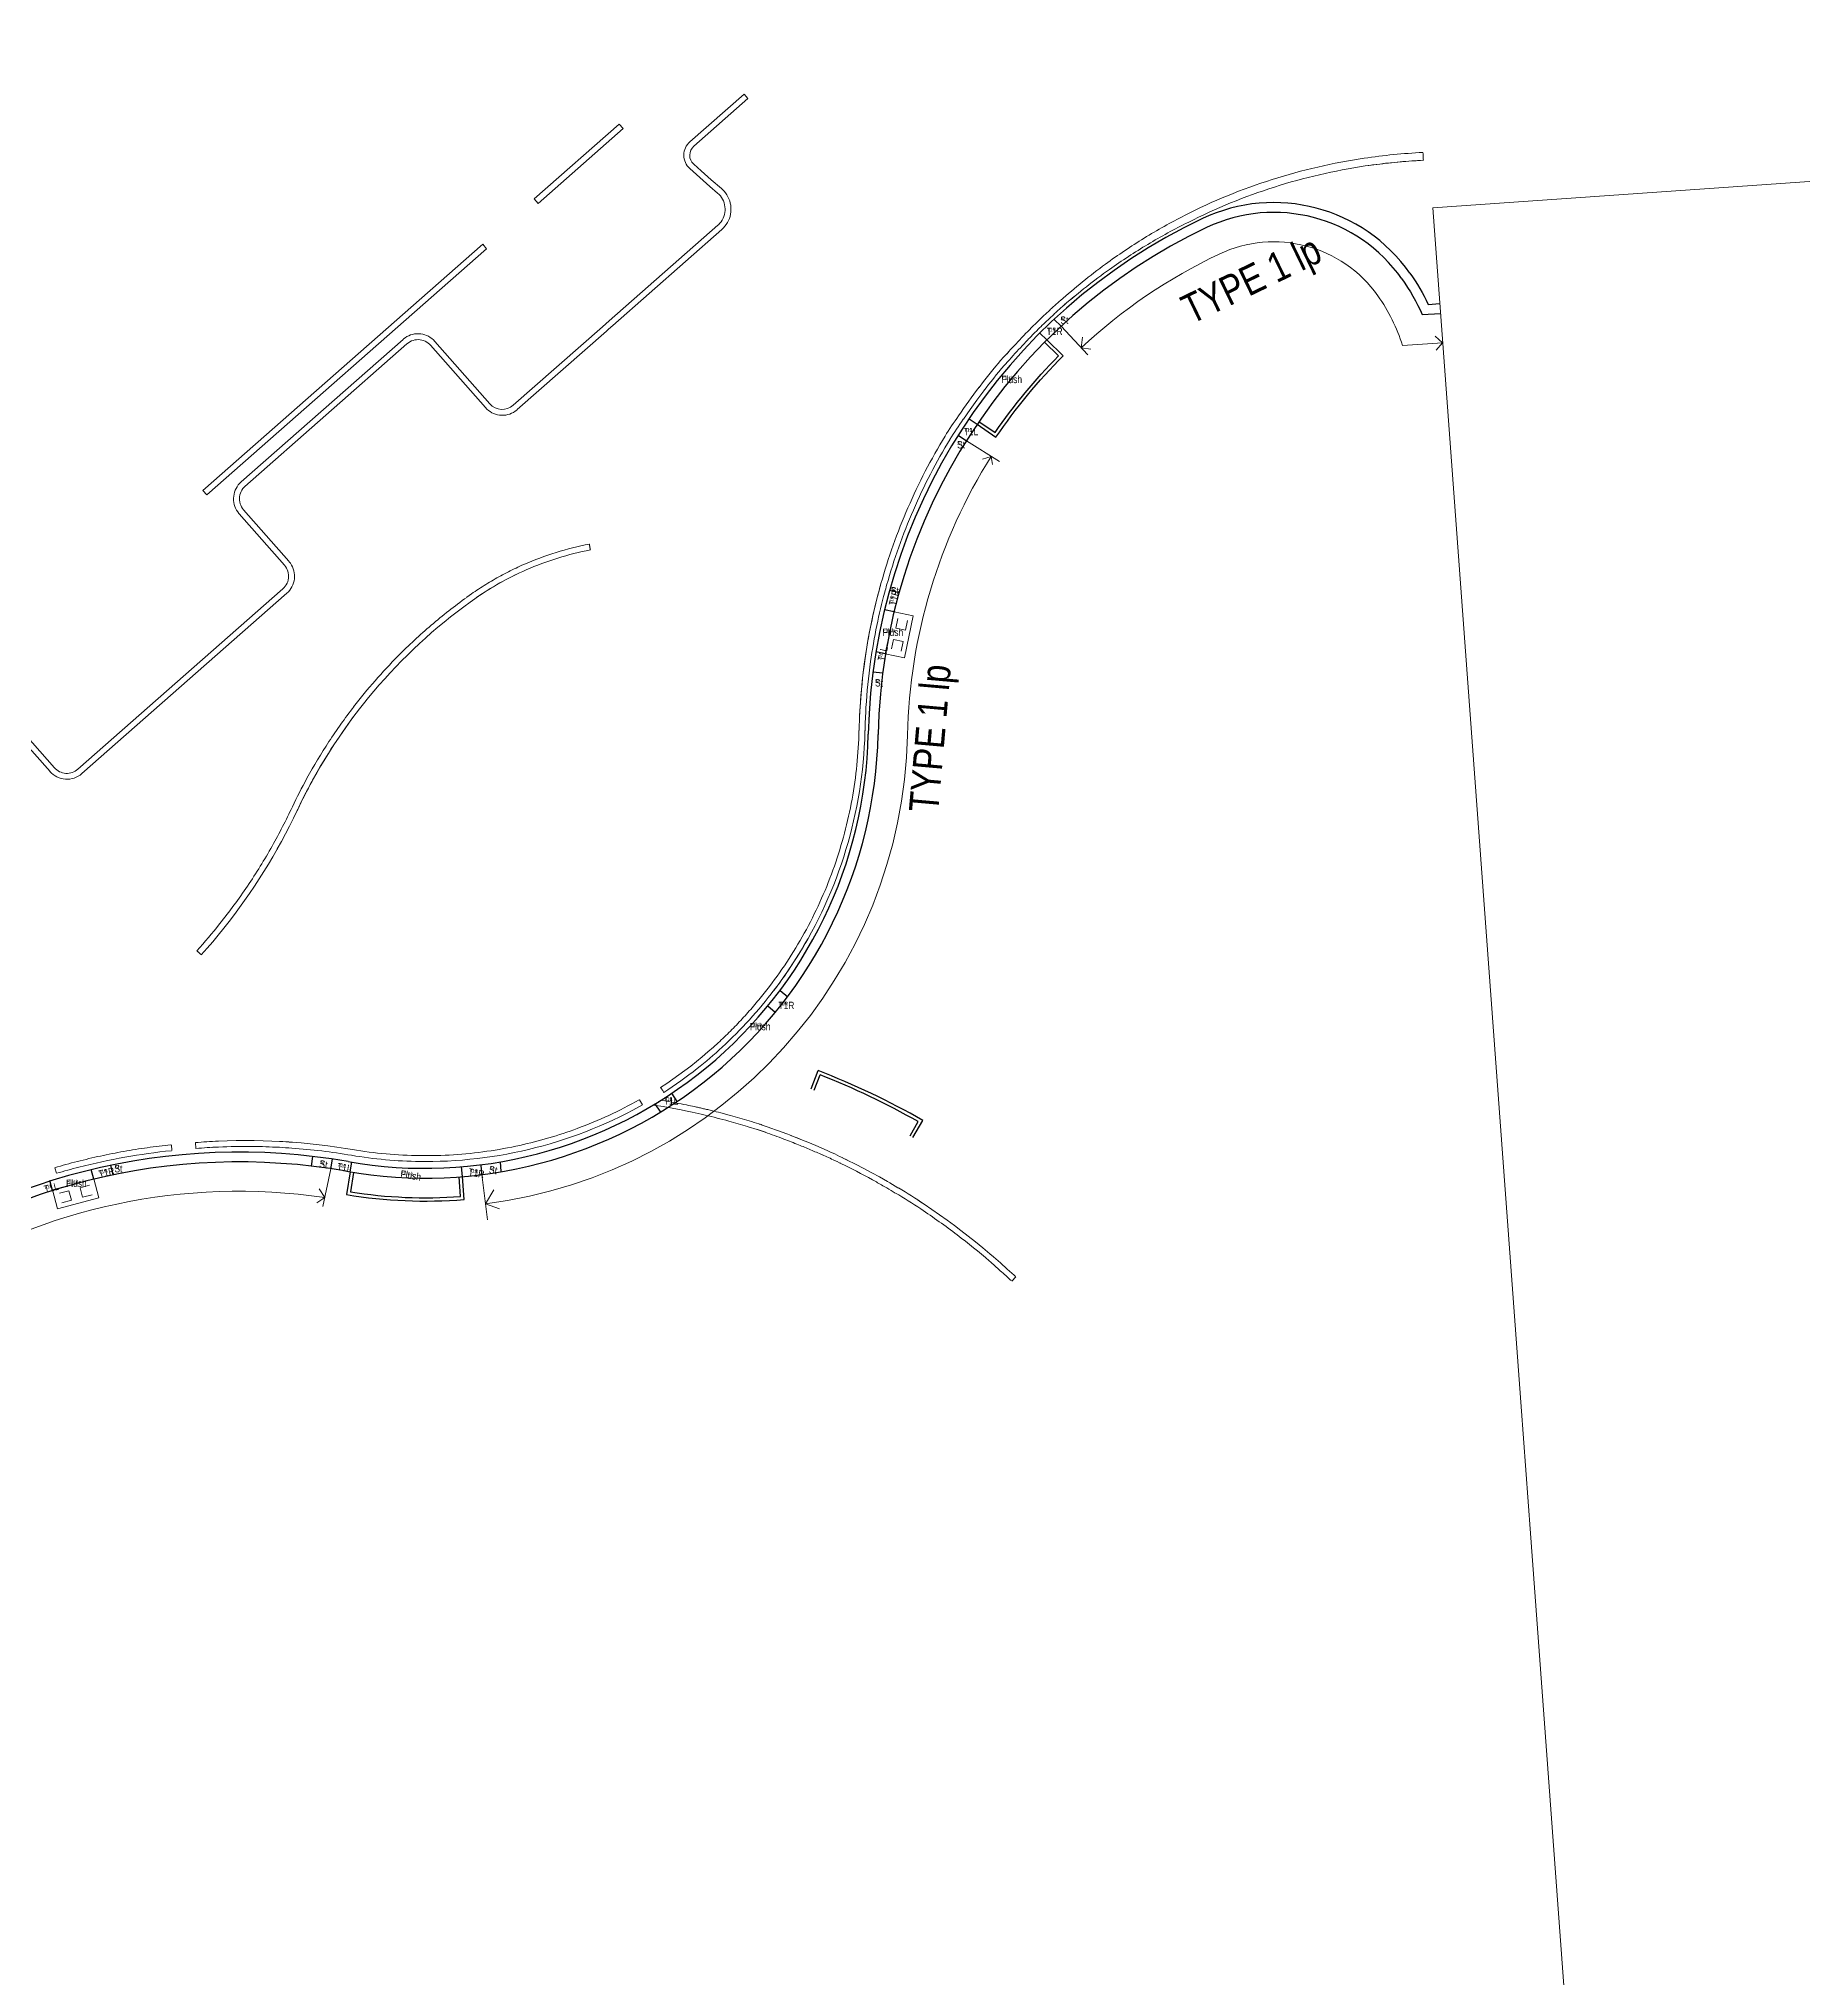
# Model space of a CAD drawing. Extents: x 832756 to 834508, y 817753 to 818399.
# Drawn here: x 834304.2 to 834394.2, y 817949.5 to 818048.3 of the extents above; entities that cross this region are included whole.
import ezdxf

# ---------------------------------------------------------------- set-up
doc = ezdxf.new("R2010")
doc.units = 0
doc.header["$MEASUREMENT"] = 0
doc.linetypes.add('ACAD_ISO02W100', pattern=[15, 12, -3])
doc.layers.get('0').update_dxf_attribs({"lineweight": 0})
for name, color, linetype, lineweight in [('000-PAV-Concrete-b', 1, 'Continuous', 25), ('000-PAV-Reused tiles-b', 3, 'Continuous', 15), ('000-West8 - Transition pieces', 2, 'Continuous', 30), ('000-West8 - Transition pieces @ 0.25', 2, 'Continuous', 30), ('000-West8 - Transition pieces @ 0.5', 2, 'Continuous', 30), ('020-gutter-b-a', 8, 'ACAD_ISO02W100', 9), ('KERBS TYPE', 3, 'Continuous', 0)]:
    doc.layers.add(name, color=color, linetype=linetype, lineweight=lineweight)
doc.styles.add('base plan(mm)$0$SWIS721 LT', font='swiss.ttf')
doc.styles.add('frankie', font='romans.shx', dxfattribs={"height": 0.1})
doc.styles.add('W8 TOPO wkcd', font='swissc.ttf', dxfattribs={"height": 1.1})
doc.linetypes.add('FENCELINE1', pattern='A,6.35,-2.54,[133,ltypeshp.shx,S=2.54,R=0,X=-2.54,Y=0],-2.54,25.4', length=36.83)

# ---------------------------------------------------------------- blocks, each defined once
blk = doc.blocks.new('*U137')
at = {"layer": '000-West8 - Transition pieces @ 0.25', "insert": (0, 0), "char_height": 0.1875, "attachment_point": 1, "style": 'W8 TOPO wkcd'}
blk.add_mtext_dynamic_manual_height_columns('St', width=0.37325, gutter_width=1.375, heights=[0.202], dxfattribs=at)
at = {"layer": '000-West8 - Transition pieces @ 0.5', "insert": (0, 0), "char_height": 0.375, "attachment_point": 1, "style": 'W8 TOPO wkcd'}
blk.add_mtext_dynamic_manual_height_columns('St', width=0.74649, gutter_width=2.75, heights=[0.405], dxfattribs=at)
blk = doc.blocks.new('St')
at = {"layer": '000-West8 - Transition pieces'}
blk.add_blockref('*U137', (0, 0), dxfattribs=at)
blk = doc.blocks.new('*U139')
at = {"layer": '000-West8 - Transition pieces @ 0.25', "insert": (0, 0), "char_height": 0.1875, "attachment_point": 1, "style": 'W8 TOPO wkcd'}
blk.add_mtext_dynamic_manual_height_columns('T1L', width=0.39888, gutter_width=1.375, heights=[0.205], dxfattribs=at)
at = {"layer": '000-West8 - Transition pieces @ 0.5', "insert": (0, 0), "char_height": 0.375, "attachment_point": 1, "style": 'W8 TOPO wkcd'}
blk.add_mtext_dynamic_manual_height_columns('T1L', width=0.79776, gutter_width=2.75, heights=[0.411], dxfattribs=at)
blk = doc.blocks.new('T1L')
at = {"layer": '000-West8 - Transition pieces'}
blk.add_blockref('*U139', (0, 0), dxfattribs=at)
blk = doc.blocks.new('*U140')
at = {"layer": '000-West8 - Transition pieces @ 0.25', "insert": (0, 0), "char_height": 0.1875, "attachment_point": 1, "style": 'W8 TOPO wkcd'}
blk.add_mtext_dynamic_manual_height_columns('T1R', width=0.39888, gutter_width=1.375, heights=[0.205], dxfattribs=at)
at = {"layer": '000-West8 - Transition pieces @ 0.5', "insert": (0, 0), "char_height": 0.375, "attachment_point": 1, "style": 'W8 TOPO wkcd'}
blk.add_mtext_dynamic_manual_height_columns('T1R', width=0.79776, gutter_width=2.75, heights=[0.411], dxfattribs=at)
blk = doc.blocks.new('T1R')
at = {"layer": '000-West8 - Transition pieces'}
blk.add_blockref('*U140', (0, 0), dxfattribs=at)
blk = doc.blocks.new('*U138')
at = {"layer": '000-West8 - Transition pieces @ 0.25', "insert": (0, 0), "char_height": 0.1875, "attachment_point": 1, "style": 'W8 TOPO wkcd'}
blk.add_mtext_dynamic_manual_height_columns('Flush', width=0.37325, gutter_width=1.375, heights=[0.202], dxfattribs=at)
at = {"layer": '000-West8 - Transition pieces @ 0.5', "insert": (0, 0), "char_height": 0.375, "attachment_point": 1, "style": 'W8 TOPO wkcd'}
blk.add_mtext_dynamic_manual_height_columns('Flush', width=0.74649, gutter_width=2.75, heights=[0.405], dxfattribs=at)
blk = doc.blocks.new('Flush')
at = {"layer": '000-West8 - Transition pieces'}
blk.add_blockref('*U138', (0, 0), dxfattribs=at)
blk = doc.blocks.new('A$C1F770982')
at = {"layer": '020-gutter-b-a', "color": 2, "linetype": 'FENCELINE1', "ltscale": 4e-05}
for p, q in [((834340.18, 818045.494), (834337.42, 818043.065)), ((834337.42, 818043.065), (834340.18, 818045.494)), ((834337.619, 818042.84), (834340.378, 818045.269)), ((834337.619, 818042.84), (834340.378, 818045.269)), ((834340.18, 818045.494), (834340.378, 818045.269)), ((834333.814, 818043.963), (834329.478, 818040.148)), ((834333.814, 818043.963), (834329.478, 818040.148)), ((834329.676, 818039.922), (834334.012, 818043.738)), ((834334.012, 818043.738), (834329.676, 818039.922)), ((834333.814, 818043.963), (834333.814, 818043.963)), ((834333.814, 818043.963), (834334.012, 818043.738)), ((834334.012, 818043.738), (834334.012, 818043.738)), ((834374.816, 818042.517), (834374.816, 818042.517)), ((834374.835, 818042.118), (834374.835, 818042.118)), ((834329.676, 818039.922), (834329.478, 818040.148)), ((834338.848, 818038.812), (834333.292, 818033.923)), ((834333.292, 818033.923), (834338.848, 818038.812)), ((834326.851, 818037.835), (834312.578, 818025.275)), ((834326.851, 818037.835), (834312.578, 818025.275)), ((834326.851, 818037.835), (834327.049, 818037.61)), ((834333.49, 818033.698), (834339.046, 818038.587)), ((834339.046, 818038.587), (834333.49, 818033.698)), ((834312.777, 818025.049), (834327.049, 818037.61)), ((834327.049, 818037.61), (834312.777, 818025.049)), ((834332.96, 818033.631), (834333.291, 818033.922)), ((834322.787, 818032.986), (834314.521, 818025.711)), ((834322.787, 818032.986), (834314.521, 818025.711)), ((834314.719, 818025.486), (834322.985, 818032.761)), ((834314.72, 818025.487), (834322.985, 818032.761)), ((834327.209, 818029.701), (834324.41, 818032.882)), ((834327.209, 818029.701), (834324.41, 818032.882)), ((834332.96, 818033.63), (834328.409, 818029.625)), ((834332.96, 818033.63), (834328.409, 818029.625)), ((834328.607, 818029.4), (834333.158, 818033.405)), ((834328.607, 818029.4), (834333.158, 818033.405)), ((834332.96, 818033.631), (834332.96, 818033.631)), ((834332.96, 818033.63), (834332.96, 818033.63)), ((834333.158, 818033.406), (834333.158, 818033.406)), ((834333.158, 818033.405), (834333.158, 818033.405)), ((834333.49, 818033.698), (834333.49, 818033.698)), ((834333.49, 818033.697), (834333.49, 818033.697)), ((834324.185, 818032.684), (834326.984, 818029.503)), ((834324.185, 818032.684), (834326.984, 818029.503)), ((834312.777, 818025.049), (834312.578, 818025.275)), ((834314.521, 818025.711), (834314.521, 818025.711)), ((834314.72, 818025.487), (834314.72, 818025.487)), ((834314.425, 818024.095), (834316.736, 818021.469)), ((834316.736, 818021.469), (834314.425, 818024.095)), ((834316.961, 818021.667), (834314.65, 818024.293)), ((834314.65, 818024.293), (834316.961, 818021.667)), ((834332.286, 818022.541), (834332.286, 818022.541)), ((834332.342, 818022.246), (834332.342, 818022.246)), ((834316.66, 818020.27), (834306.202, 818011.066)), ((834316.66, 818020.27), (834306.202, 818011.066)), ((834306.4, 818010.841), (834316.858, 818020.044)), ((834316.858, 818020.044), (834306.4, 818010.841)), ((834316.66, 818020.27), (834316.66, 818020.27)), ((834316.66, 818020.27), (834316.66, 818020.27)), ((834316.858, 818020.044), (834316.858, 818020.044)), ((834316.858, 818020.044), (834316.858, 818020.044)), ((834326.035, 818019.831), (834326.277, 818020.003)), ((834326.035, 818019.831), (834326.277, 818020.003)), ((834347.067, 818020.178), (834347.166, 818020.541)), ((834326.208, 818019.586), (834326.451, 818019.759)), ((834326.209, 818019.586), (834326.451, 818019.759)), ((834302.529, 818013.492), (834304.774, 818010.942)), ((834304.999, 818011.14), (834302.754, 818013.69)), ((834306.202, 818011.067), (834306.198, 818011.063)), ((834306.202, 818011.066), (834306.202, 818011.066)), ((834306.396, 818010.837), (834306.401, 818010.841)), ((834306.396, 818010.837), (834306.401, 818010.841)), ((834306.4, 818010.841), (834306.4, 818010.841)), ((834317.138, 818009.144), (834317.139, 818009.143)), ((834317.139, 818009.144), (834317.138, 818009.144)), ((834317.409, 818009.016), (834317.41, 818009.015)), ((834317.41, 818009.015), (834317.409, 818009.015)), ((834334.85, 817994.209), (834334.998, 817993.943)), ((834338.204, 817993.422), (834337.998, 817993.47)), ((834341.268, 817992.546), (834340.862, 817992.683)), ((834310.996, 817991.612), (834310.966, 817991.91)), ((834312.191, 817992.022), (834312.215, 817991.723)), ((834313.033, 817991.778), (834313.044, 817991.779)), ((834345.2, 817991.252), (834345.208, 817991.249)), ((834345.443, 817991.134), (834345.208, 817991.249)), ((834305.024, 817990.742), (834305.109, 817990.455)), ((834345.07, 817990.982), (834345.08, 817990.977)), ((834349.371, 817988.88), (834349.036, 817989.1)), ((834353.834, 817984.954), (834354.04, 817985.174))]:
    blk.add_line(p, q, dxfattribs=at)
for points in [[(834337.409, 818041.694), (834337.918, 818041.237), (834338.434, 818040.787), (834338.83, 818040.449)], [(834339.023, 818040.678), (834338.505, 818041.122), (834337.992, 818041.572), (834337.611, 818041.916)], [(834370.383, 818041.974), (834370.383, 818041.974), (834370.383, 818041.974)], [(834374.816, 818042.517), (834374.819, 818042.453), (834374.822, 818042.386), (834374.825, 818042.318), (834374.828, 818042.249), (834374.832, 818042.182), (834374.835, 818042.118)], [(834339.046, 818038.587), (834339.129, 818038.666), (834339.205, 818038.752), (834339.273, 818038.844), (834339.334, 818038.941), (834339.386, 818039.043), (834339.43, 818039.149), (834339.465, 818039.258), (834339.491, 818039.37), (834339.507, 818039.483), (834339.514, 818039.598), (834339.511, 818039.712), (834339.499, 818039.826), (834339.477, 818039.939), (834339.447, 818040.049), (834339.407, 818040.157), (834339.358, 818040.26), (834339.301, 818040.36), (834339.236, 818040.454), (834339.163, 818040.543), (834339.083, 818040.625), (834339.023, 818040.678)], [(834338.83, 818040.449), (834338.904, 818040.38), (834338.972, 818040.304), (834339.032, 818040.223), (834339.085, 818040.136), (834339.128, 818040.044), (834339.164, 818039.949), (834339.19, 818039.851), (834339.206, 818039.751), (834339.214, 818039.65), (834339.211, 818039.549), (834339.2, 818039.448), (834339.179, 818039.349), (834339.148, 818039.252), (834339.109, 818039.159), (834339.061, 818039.069), (834339.005, 818038.985), (834338.942, 818038.906), (834338.871, 818038.833), (834338.848, 818038.812)], [(834324.41, 818032.882), (834324.337, 818032.958), (834324.258, 818033.026), (834324.173, 818033.087), (834324.083, 818033.14), (834323.988, 818033.184), (834323.89, 818033.22), (834323.789, 818033.247), (834323.685, 818033.264), (834323.581, 818033.272), (834323.476, 818033.27), (834323.372, 818033.259), (834323.27, 818033.239), (834323.169, 818033.209), (834323.072, 818033.17), (834322.979, 818033.123), (834322.89, 818033.067), (834322.807, 818033.004), (834322.787, 818032.986)], [(834322.985, 818032.761), (834323.056, 818032.816), (834323.132, 818032.864), (834323.212, 818032.904), (834323.297, 818032.935), (834323.384, 818032.957), (834323.473, 818032.969), (834323.563, 818032.972), (834323.653, 818032.966), (834323.741, 818032.95), (834323.827, 818032.925), (834323.911, 818032.891), (834323.99, 818032.848), (834324.064, 818032.797), (834324.132, 818032.738), (834324.185, 818032.684)], [(834333.49, 818033.697), (834333.266, 818033.501), (834333.158, 818033.406)], [(834353.227, 818031.859), (834352.946, 818031.523), (834352.67, 818031.182), (834352.399, 818030.837), (834352.167, 818030.533)], [(834353.423, 818031.623), (834353.714, 818031.948), (834353.895, 818032.145)], [(834351.37, 818028.916), (834351.71, 818029.406), (834352.06, 818029.89), (834352.419, 818030.366)], [(834326.984, 818029.503), (834327.057, 818029.428), (834327.136, 818029.36), (834327.221, 818029.299), (834327.311, 818029.246), (834327.406, 818029.201), (834327.504, 818029.165), (834327.605, 818029.139), (834327.708, 818029.121), (834327.813, 818029.114), (834327.917, 818029.115), (834328.021, 818029.126), (834328.124, 818029.147), (834328.224, 818029.177), (834328.321, 818029.215), (834328.415, 818029.263), (834328.503, 818029.318), (834328.586, 818029.382), (834328.607, 818029.4)], [(834314.521, 818025.711), (834314.446, 818025.638), (834314.378, 818025.558), (834314.318, 818025.472), (834314.266, 818025.382), (834314.223, 818025.287), (834314.188, 818025.188), (834314.162, 818025.087), (834314.146, 818024.983), (834314.139, 818024.879), (834314.141, 818024.774), (834314.153, 818024.67), (834314.175, 818024.568), (834314.205, 818024.468), (834314.245, 818024.371), (834314.293, 818024.278), (834314.35, 818024.19), (834314.414, 818024.108), (834314.425, 818024.095)], [(834314.65, 818024.293), (834314.595, 818024.364), (834314.547, 818024.44), (834314.507, 818024.521), (834314.476, 818024.605), (834314.454, 818024.692), (834314.442, 818024.781), (834314.439, 818024.871), (834314.445, 818024.961), (834314.461, 818025.049), (834314.486, 818025.136), (834314.52, 818025.219), (834314.563, 818025.298), (834314.614, 818025.372), (834314.672, 818025.441), (834314.72, 818025.487)], [(834316.736, 818021.469), (834316.792, 818021.399), (834316.84, 818021.323), (834316.88, 818021.242), (834316.91, 818021.157), (834316.932, 818021.07), (834316.945, 818020.981), (834316.948, 818020.891), (834316.941, 818020.802), (834316.925, 818020.713), (834316.9, 818020.627), (834316.866, 818020.543), (834316.823, 818020.464), (834316.772, 818020.39), (834316.714, 818020.322), (834316.66, 818020.27)], [(834316.858, 818020.044), (834316.933, 818020.117), (834317.001, 818020.196), (834317.062, 818020.281), (834317.115, 818020.371), (834317.16, 818020.466), (834317.196, 818020.564), (834317.222, 818020.666), (834317.24, 818020.769), (834317.247, 818020.873), (834317.246, 818020.978), (834317.235, 818021.082), (834317.214, 818021.184), (834317.184, 818021.285), (834317.146, 818021.382), (834317.098, 818021.475), (834317.043, 818021.564), (834316.979, 818021.647), (834316.961, 818021.667)], [(834326.451, 818019.759), (834326.708, 818019.935), (834326.969, 818020.106), (834327.233, 818020.272), (834327.501, 818020.432), (834327.771, 818020.587), (834328.045, 818020.736), (834328.321, 818020.879), (834328.501, 818020.968)], [(834346.663, 818018.47), (834346.754, 818018.898), (834346.852, 818019.326), (834346.956, 818019.752), (834347.066, 818020.176), (834347.067, 818020.178)], [(834320.501, 818014.062), (834320.76, 818014.392), (834321.025, 818014.718), (834321.294, 818015.041), (834321.568, 818015.359), (834321.847, 818015.674), (834322.131, 818015.984), (834322.419, 818016.29), (834322.712, 818016.591), (834323.009, 818016.887), (834323.311, 818017.179), (834323.617, 818017.467), (834323.928, 818017.75), (834324.243, 818018.028), (834324.562, 818018.301), (834324.886, 818018.57), (834325.213, 818018.833), (834325.544, 818019.092), (834325.879, 818019.345), (834326.208, 818019.586)], [(834346.102, 818014.245), (834346.132, 818014.683), (834346.168, 818015.119), (834346.211, 818015.556), (834346.26, 818015.991), (834346.316, 818016.426), (834346.377, 818016.86), (834346.445, 818017.293), (834346.52, 818017.725), (834346.6, 818018.156), (834346.663, 818018.47)], [(834317.41, 818009.015), (834317.592, 818009.393), (834317.78, 818009.767), (834317.974, 818010.139), (834318.173, 818010.508), (834318.378, 818010.873), (834318.589, 818011.236), (834318.805, 818011.595), (834319.026, 818011.951), (834319.253, 818012.304), (834319.485, 818012.653), (834319.723, 818012.998), (834319.966, 818013.34), (834320.214, 818013.678), (834320.467, 818014.012), (834320.503, 818014.06)], [(834346.102, 818014.245), (834346.078, 818013.808), (834346.071, 818013.655)], [(834343.627, 818002.761), (834343.805, 818003.096), (834343.978, 818003.435), (834344.144, 818003.777), (834344.305, 818004.121), (834344.46, 818004.468), (834344.61, 818004.817), (834344.753, 818005.169), (834344.89, 818005.523), (834345.022, 818005.88), (834345.147, 818006.238), (834345.267, 818006.599), (834345.38, 818006.962), (834345.488, 818007.326), (834345.589, 818007.693), (834345.684, 818008.061), (834345.772, 818008.43), (834345.855, 818008.801), (834345.931, 818009.173), (834346.001, 818009.547), (834346.065, 818009.922), (834346.123, 818010.297), (834346.174, 818010.674), (834346.219, 818011.051), (834346.257, 818011.429), (834346.289, 818011.808), (834346.315, 818012.187), (834346.334, 818012.567), (834346.347, 818012.946), (834346.35, 818013.042)], [(834346.352, 818013.039), (834346.365, 818013.475), (834346.371, 818013.642)], [(834316.37, 818006.996), (834316.584, 818007.383), (834316.792, 818007.772), (834316.995, 818008.164), (834317.192, 818008.56), (834317.383, 818008.958), (834317.41, 818009.015)], [(834312.49, 818001.601), (834312.784, 818001.932), (834313.073, 818002.268), (834313.357, 818002.608), (834313.636, 818002.952), (834313.91, 818003.3), (834314.178, 818003.651), (834314.442, 818004.007), (834314.701, 818004.366), (834314.954, 818004.73), (834315.203, 818005.096), (834315.446, 818005.466), (834315.683, 818005.84), (834315.915, 818006.217), (834316.142, 818006.598), (834316.363, 818006.981), (834316.371, 818006.996)], [(834343.627, 818002.761), (834343.444, 818002.428), (834343.254, 818002.099), (834343.06, 818001.772), (834342.86, 818001.449), (834342.654, 818001.13), (834342.443, 818000.814), (834342.227, 818000.501), (834342.006, 818000.192), (834341.779, 817999.887), (834341.586, 817999.636)], [(834335.923, 817994.828), (834336.237, 817995.036), (834336.548, 817995.251), (834336.855, 817995.47), (834337.159, 817995.694), (834337.458, 817995.924), (834337.754, 817996.158), (834338.045, 817996.398), (834338.333, 817996.643), (834338.616, 817996.892), (834338.863, 817997.116)], [(834335.945, 817994.181), (834335.942, 817994.179), (834335.935, 817994.174), (834335.924, 817994.167), (834335.91, 817994.158), (834335.894, 817994.148), (834335.877, 817994.137), (834335.858, 817994.125), (834335.839, 817994.113), (834335.819, 817994.1), (834335.798, 817994.087), (834335.778, 817994.073), (834335.757, 817994.06), (834335.736, 817994.047), (834335.715, 817994.033), (834335.695, 817994.02), (834335.674, 817994.007), (834335.655, 817993.994), (834335.636, 817993.982), (834335.618, 817993.971), (834335.602, 817993.96), (834335.588, 817993.951), (834335.576, 817993.944), (834335.569, 817993.939), (834335.566, 817993.938)], [(834335.945, 817994.181), (834335.945, 817994.181), (834335.945, 817994.181), (834335.945, 817994.181)], [(834328.822, 817991.589), (834329.192, 817991.674), (834329.561, 817991.765), (834329.928, 817991.863), (834330.294, 817991.966), (834330.658, 817992.076), (834331.02, 817992.192), (834331.38, 817992.314), (834331.737, 817992.442), (834332.093, 817992.576), (834332.446, 817992.716), (834332.797, 817992.862), (834333.146, 817993.013), (834333.492, 817993.171), (834333.835, 817993.334), (834334.175, 817993.503), (834334.512, 817993.678), (834334.847, 817993.859), (834334.989, 817993.937)], [(834335.566, 817993.938), (834336.049, 817993.859), (834336.516, 817993.776), (834336.98, 817993.688), (834337.191, 817993.645)], [(834335.566, 817993.938), (834335.567, 817993.938), (834335.567, 817993.938), (834335.567, 817993.938)], [(834337.998, 817993.47), (834337.538, 817993.572), (834337.191, 817993.645)], [(834340.845, 817992.687), (834340.396, 817992.833), (834340.364, 817992.843)], [(834343.084, 817992.183), (834342.644, 817992.358), (834342.578, 817992.384)], [(834343.084, 817992.183), (834343.523, 817992.002), (834343.959, 817991.816), (834344.304, 817991.663)], [(834313.365, 817992.095), (834313.82, 817992.112), (834314.275, 817992.122), (834314.731, 817992.126), (834315.186, 817992.124), (834315.641, 817992.115), (834316.096, 817992.1), (834316.496, 817992.081)], [(834316.48, 817991.781), (834316.477, 817991.781), (834316.475, 817991.781), (834316.472, 817991.781)], [(834316.472, 817991.781), (834316.475, 817991.781), (834316.477, 817991.781), (834316.48, 817991.781)], [(834316.487, 817992.081), (834316.49, 817992.081), (834316.493, 817992.081), (834316.496, 817992.081)], [(834316.496, 817992.081), (834316.493, 817992.081), (834316.49, 817992.081), (834316.487, 817992.081)], [(834316.496, 817992.081), (834316.95, 817992.054), (834317.14, 817992.041)], [(834317.132, 817992.04), (834317.135, 817992.04), (834317.138, 817992.04), (834317.14, 817992.041)], [(834317.14, 817992.041), (834317.138, 817992.04), (834317.135, 817992.04), (834317.132, 817992.04)], [(834317.14, 817992.041), (834317.594, 817992.004), (834318.048, 817991.962), (834318.5, 817991.913), (834318.952, 817991.858), (834319.403, 817991.796), (834319.854, 817991.728), (834320.213, 817991.669)], [(834328.822, 817991.589), (834328.45, 817991.51), (834328.077, 817991.437), (834327.703, 817991.371), (834327.328, 817991.311), (834326.952, 817991.257), (834326.575, 817991.21), (834326.197, 817991.169), (834325.819, 817991.134), (834325.44, 817991.105), (834325.06, 817991.083), (834324.681, 817991.068), (834324.301, 817991.058), (834323.921, 817991.056), (834323.647, 817991.057)], [(834344.297, 817991.674), (834344.424, 817991.616), (834344.551, 817991.558), (834344.678, 817991.5), (834344.805, 817991.441), (834344.931, 817991.381), (834345.057, 817991.321), (834345.183, 817991.261), (834345.309, 817991.199), (834345.435, 817991.138)], [(834345.443, 817991.134), (834345.866, 817990.922), (834346.287, 817990.704), (834346.705, 817990.48), (834347.084, 817990.271)], [(834347.084, 817990.271), (834347.496, 817990.037), (834347.619, 817989.965)], [(834347.619, 817989.965), (834348.027, 817989.723), (834348.061, 817989.703)], [(834349.371, 817988.88), (834349.764, 817988.615), (834350.153, 817988.345), (834350.539, 817988.07), (834350.921, 817987.789), (834351.245, 817987.546)], [(834351.245, 817987.546), (834351.62, 817987.256), (834351.991, 817986.961), (834352.358, 817986.661), (834352.721, 817986.356), (834352.898, 817986.204)], [(834352.898, 817986.204), (834353.255, 817985.892), (834353.608, 817985.575), (834353.956, 817985.254), (834354.024, 817985.19)]]:
    blk.add_lwpolyline(points, dxfattribs=at)
for centre, radius, start, end in [((834338.028, 818042.374), 0.92, 131.35, 227.67159), ((834338.028, 818042.374), 0.62, 131.35, 227.67159), ((834327.847, 818030.263), 0.85, 221.35003, 311.35003)]:
    blk.add_arc(centre, radius, start, end, dxfattribs=at)
for centre, major_axis, ratio, start_param, end_param in [((834305.636, 818011.701), (-0.562, 0.638), 0.999222, 1.570796, 3.141593), ((834305.636, 818011.701), (-0.76, 0.863), 0.999222, 1.570796, 3.141593), ((834336.005, 817994.702), (-0.082, 0.126), 0.038416, 3.154564, 6.296157)]:
    blk.add_ellipse(centre, major_axis=major_axis, ratio=ratio, start_param=start_param, end_param=end_param, dxfattribs=at)
for points, knots in [([(834362.654, 818039.308), (834364.089, 818040.037), (834366.331, 818040.952), (834369.437, 818041.803), (834372.007, 818042.292), (834373.811, 818042.469), (834374.816, 818042.517)], [0, 0, 0, 0, 0.380952, 0.571429, 0.761905, 1, 1, 1, 1]), ([(834362.654, 818039.308), (834364.089, 818040.037), (834366.331, 818040.952), (834369.437, 818041.803), (834372.007, 818042.292), (834373.811, 818042.469), (834374.816, 818042.517)], [0, 0, 0, 0, 0.380952, 0.571429, 0.761905, 1, 1, 1, 1]), ([(834374.835, 818042.118), (834374.636, 818042.108), (834374.24, 818042.085), (834373.647, 818042.039), (834372.857, 818041.961), (834371.478, 818041.784), (834369.527, 818041.413), (834366.463, 818040.573), (834364.251, 818039.67), (834362.835, 818038.952)], [-1, -1, -1, -1, -0.952381, -0.904762, -0.857143, -0.761905, -0.571429, -0.380952, 0, 0, 0, 0]), ([(834374.835, 818042.118), (834373.844, 818042.07), (834372.064, 818041.895), (834369.527, 818041.413), (834366.463, 818040.573), (834364.251, 818039.67), (834362.835, 818038.952)], [-1, -1, -1, -1, -0.761905, -0.571429, -0.380952, 0, 0, 0, 0]), ([(834362.656, 818039.309), (834361.952, 818038.949), (834360.574, 818038.172), (834358.439, 818036.739), (834357.055, 818035.62), (834356.318, 818034.963)], [0, 0, 0, 0, 0.307692, 0.615385, 1, 1, 1, 1]), ([(834362.656, 818039.309), (834361.952, 818038.949), (834360.574, 818038.172), (834358.439, 818036.739), (834357.055, 818035.62), (834356.318, 818034.963)], [0, 0, 0, 0, 0.307692, 0.615385, 1, 1, 1, 1]), ([(834362.836, 818038.952), (834362.137, 818038.605), (834360.766, 818037.857), (834358.639, 818036.468), (834357.254, 818035.379), (834356.516, 818034.737)], [0, 0, 0, 0, 0.307692, 0.615385, 1, 1, 1, 1]), ([(834362.836, 818038.952), (834362.137, 818038.605), (834360.766, 818037.857), (834358.639, 818036.468), (834357.254, 818035.379), (834356.516, 818034.738)], [0, 0, 0, 0, 0.307692, 0.615385, 1, 1, 1, 1]), ([(834353.595, 818032.255), (834353.838, 818032.529), (834354.209, 818032.934), (834354.719, 818033.459), (834355.076, 818033.814), (834355.406, 818034.132), (834355.656, 818034.366), (834355.859, 818034.552), (834356.011, 818034.69), (834356.165, 818034.827), (834356.268, 818034.918), (834356.319, 818034.963)], [0, 0, 0, 0, 0.285714, 0.428571, 0.571429, 0.678571, 0.785714, 0.839286, 0.892857, 0.946429, 1, 1, 1, 1]), ([(834353.82, 818032.057), (834354.06, 818032.328), (834354.428, 818032.728), (834354.933, 818033.249), (834355.286, 818033.6), (834355.612, 818033.914), (834355.86, 818034.146), (834356.061, 818034.33), (834356.212, 818034.467), (834356.364, 818034.603), (834356.466, 818034.693), (834356.517, 818034.737)], [0, 0, 0, 0, 0.285714, 0.428571, 0.571429, 0.678571, 0.785714, 0.839286, 0.892857, 0.946429, 1, 1, 1, 1]), ([(834332.286, 818022.541), (834331.712, 818022.432), (834330.578, 818022.149), (834329.208, 818021.638), (834328.152, 818021.139), (834327.51, 818020.79), (834327.009, 818020.489), (834326.64, 818020.253), (834326.399, 818020.089), (834326.279, 818020.005)], [0, 0, 0, 0, 0.266667, 0.533333, 0.666667, 0.8, 0.866667, 0.933333, 1, 1, 1, 1]), ([(834332.342, 818022.246), (834331.779, 818022.139), (834330.667, 818021.862), (834329.122, 818021.286), (834327.711, 818020.582), (834326.862, 818020.047), (834326.451, 818019.759)], [0, 0, 0, 0, 0.266667, 0.533333, 0.766667, 1, 1, 1, 1]), ([(834332.286, 818022.541), (834332.286, 818022.541), (834332.286, 818022.537), (834332.29, 818022.518), (834332.296, 818022.488), (834332.303, 818022.452), (834332.31, 818022.414), (834332.317, 818022.378), (834332.323, 818022.343), (834332.329, 818022.311), (834332.334, 818022.284), (834332.338, 818022.263), (834332.341, 818022.25), (834332.342, 818022.247), (834332.342, 818022.246)], [-1, -1, -1, -1, -0.903846, -0.807692, -0.711538, -0.615385, -0.538462, -0.461538, -0.384615, -0.307692, -0.230769, -0.153846, -0.076923, 0, 0, 0, 0]), ([(834326.033, 818019.829), (834325.41, 818019.38), (834324.203, 818018.431), (834322.656, 818016.994), (834321.347, 818015.59), (834320.616, 818014.701), (834320.264, 818014.245)], [0, 0, 0, 0, 0.285714, 0.571429, 0.785714, 1, 1, 1, 1]), ([(834346.101, 818014.235), (834346.15, 818015.024), (834346.293, 818016.439), (834346.535, 818017.84), (834346.663, 818018.459)], [-1, -1, -1, -1, -0.444444, 0, 0, 0, 0]), ([(834346.401, 818014.217), (834346.449, 818014.997), (834346.59, 818016.399), (834346.83, 818017.786), (834346.956, 818018.399)], [-1, -1, -1, -1, -0.444444, 0, 0, 0, 0]), ([(834320.266, 818014.244), (834319.821, 818013.669), (834318.978, 818012.484), (834317.95, 818010.769), (834317.372, 818009.636), (834317.138, 818009.144)], [0, 0, 0, 0, 0.363636, 0.727273, 1, 1, 1, 1]), ([(834320.503, 818014.06), (834320.064, 818013.492), (834319.23, 818012.32), (834318.212, 818010.624), (834317.64, 818009.503), (834317.409, 818009.016)], [0, 0, 0, 0, 0.363636, 0.727273, 1, 1, 1, 1]), ([(834316.11, 818007.144), (834315.717, 818006.448), (834314.874, 818005.088), (834313.572, 818003.315), (834312.668, 818002.247), (834312.267, 818001.801)], [0, 0, 0, 0, 0.363636, 0.727273, 1, 1, 1, 1]), ([(834338.858, 817997.11), (834338.964, 817997.207), (834339.175, 817997.405), (834339.484, 817997.708), (834339.788, 817998.017), (834340.086, 817998.331), (834340.378, 817998.652), (834340.663, 817998.978), (834341.035, 817999.419), (834341.663, 818000.211), (834342.494, 818001.394), (834343.083, 818002.388), (834343.358, 818002.896)], [-1, -1, -1, -1, -0.941176, -0.882353, -0.823529, -0.764706, -0.705882, -0.647059, -0.588235, -0.470588, -0.235294, 0, 0, 0, 0]), ([(834339.062, 817996.889), (834339.546, 817997.335), (834340.475, 817998.27), (834341.694, 817999.733), (834342.746, 818001.231), (834343.343, 818002.238), (834343.621, 818002.753)], [-1, -1, -1, -1, -0.735294, -0.470588, -0.235294, 0, 0, 0, 0]), ([(834312.49, 818001.601), (834312.491, 818001.601), (834312.488, 818001.603), (834312.473, 818001.616), (834312.45, 818001.637), (834312.423, 818001.661), (834312.395, 818001.687), (834312.368, 818001.711), (834312.341, 818001.735), (834312.317, 818001.757), (834312.296, 818001.775), (834312.28, 818001.79), (834312.27, 818001.799), (834312.267, 818001.801), (834312.267, 818001.801)], [-1, -1, -1, -1, -0.903846, -0.807692, -0.711538, -0.615385, -0.538462, -0.461538, -0.384615, -0.307692, -0.230769, -0.153846, -0.076923, 0, 0, 0, 0]), ([(834336.081, 817994.569), (834336.668, 817994.952), (834337.692, 817995.689), (834338.65, 817996.509), (834339.062, 817996.889)], [-1, -1, -1, -1, -0.444444, 0, 0, 0, 0]), ([(834328.748, 817991.882), (834329.244, 817991.992), (834330.229, 817992.245), (834331.746, 817992.748), (834333.29, 817993.388), (834334.326, 817993.916), (834334.832, 817994.199)], [-1, -1, -1, -1, -0.766667, -0.533333, -0.266667, 0, 0, 0, 0]), ([(834335.945, 817994.181), (834336.069, 817994.16), (834336.318, 817994.118), (834336.752, 817994.039), (834337.061, 817993.978), (834337.246, 817993.94)], [0, 0, 0, 0, 0.285714, 0.571429, 1, 1, 1, 1]), ([(834337.246, 817993.94), (834337.382, 817993.913), (834337.586, 817993.87), (834337.857, 817993.81), (834337.992, 817993.78), (834338.06, 817993.764)], [-1, -1, -1, -1, -0.5, -0.25, 0, 0, 0, 0]), ([(834338.198, 817993.424), (834338.602, 817993.329), (834339.324, 817993.145), (834340.041, 817992.938), (834340.358, 817992.842)], [-1, -1, -1, -1, -0.444444, 0, 0, 0, 0]), ([(834338.267, 817993.716), (834338.349, 817993.697), (834338.592, 817993.638), (834338.916, 817993.557), (834339.24, 817993.472), (834339.562, 817993.385), (834339.965, 817993.272), (834340.285, 817993.177), (834340.445, 817993.129)], [-1, -1, -1, -1, -0.888889, -0.666667, -0.555556, -0.444444, -0.222222, 0, 0, 0, 0]), ([(834340.854, 817992.686), (834340.922, 817992.663), (834341.024, 817992.629), (834341.16, 817992.583), (834341.228, 817992.56), (834341.262, 817992.548)], [-1, -1, -1, -1, -0.5, -0.25, 0, 0, 0, 0]), ([(834341.259, 817992.547), (834341.578, 817992.437), (834342.149, 817992.23), (834342.714, 817992.009), (834342.965, 817991.908)], [-1, -1, -1, -1, -0.444444, 0, 0, 0, 0]), ([(834341.356, 817992.83), (834341.421, 817992.808), (834341.614, 817992.741), (834341.87, 817992.649), (834342.125, 817992.555), (834342.38, 817992.46), (834342.698, 817992.338), (834342.951, 817992.237), (834343.077, 817992.186)], [-1, -1, -1, -1, -0.888889, -0.666667, -0.555556, -0.444444, -0.222222, 0, 0, 0, 0]), ([(834305.024, 817990.742), (834305.21, 817990.797), (834305.591, 817990.906), (834306.17, 817991.06), (834306.759, 817991.205), (834307.35, 817991.339), (834307.944, 817991.462), (834308.739, 817991.611), (834309.737, 817991.77), (834310.54, 817991.867), (834310.942, 817991.908)], [-0.9960947, -0.9960947, -0.9960947, -0.9960947, -0.9, -0.8, -0.7, -0.6, -0.5, -0.4, -0.2, 0, 0, 0, 0]), ([(834305.109, 817990.455), (834305.486, 817990.566), (834306.637, 817990.883), (834308.588, 817991.306), (834310.176, 817991.528), (834310.973, 817991.61)], [-0.9960585, -0.9960585, -0.9960585, -0.9960585, -0.8, -0.4, 0, 0, 0, 0]), ([(834313.368, 817991.795), (834313.943, 817991.82), (834314.978, 817991.837), (834316.012, 817991.805), (834316.472, 817991.781)], [-1, -1, -1, -1, -0.444444, 0, 0, 0, 0]), ([(834320.153, 817991.373), (834320.728, 817991.276), (834321.886, 817991.126), (834323.052, 817991.065), (834323.635, 817991.058)], [-1, -1, -1, -1, -0.5, -0.000142, -0.000142, -0.000142, -0.000142]), ([(834320.203, 817991.669), (834320.77, 817991.573), (834321.913, 817991.425), (834323.063, 817991.365), (834323.639, 817991.358)], [-1, -1, -1, -1, -0.5, -0.0001445, -0.0001445, -0.0001445, -0.0001445]), ([(834344.174, 817991.4), (834344.384, 817991.305), (834344.762, 817991.131), (834345.136, 817990.951), (834345.302, 817990.869)], [-1, -1, -1, -1, -0.444444, 0, 0, 0, 0])]:
    blk.add_open_spline(points, degree=3, knots=knots, dxfattribs=at)
for points in [[(834353.195, 818031.82), (834353.352, 818031.998), (834353.511, 818032.174), (834353.672, 818032.348)], [(834353.449, 818031.655), (834353.087, 818031.228), (834352.737, 818030.79), (834352.4, 818030.342)], [(834351.122, 818029.084), (834351.46, 818029.583), (834351.813, 818030.072), (834352.181, 818030.549)], [(834350.433, 818028.046), (834350.654, 818028.396), (834350.883, 818028.742), (834351.118, 818029.083)], [(834350.686, 818027.886), (834350.905, 818028.233), (834351.132, 818028.575), (834351.365, 818028.912)], [(834347.165, 818020.53), (834347.351, 818021.189), (834347.766, 818022.496), (834348.521, 818024.409), (834349.405, 818026.266), (834350.077, 818027.46), (834350.433, 818028.046)], [(834347.454, 818020.449), (834347.638, 818021.102), (834348.049, 818022.395), (834348.796, 818024.289), (834349.672, 818026.128), (834350.337, 818027.311), (834350.69, 818027.89)], [(834346.663, 818018.459), (834346.78, 818019.032), (834346.915, 818019.601), (834347.066, 818020.166)], [(834346.956, 818018.399), (834347.073, 818018.966), (834347.206, 818019.529), (834347.356, 818020.089)], [(834347.066, 818020.166), (834347.098, 818020.288), (834347.131, 818020.409), (834347.165, 818020.53)], [(834347.356, 818020.089), (834347.388, 818020.209), (834347.421, 818020.329), (834347.454, 818020.449)], [(834346.052, 818013.035), (834346.06, 818013.436), (834346.077, 818013.836), (834346.101, 818014.235)], [(834346.352, 818013.029), (834346.36, 818013.425), (834346.377, 818013.821), (834346.401, 818014.217)], [(834343.358, 818002.896), (834343.638, 818003.413), (834344.157, 818004.471), (834344.808, 818006.113), (834345.327, 818007.801), (834345.712, 818009.526), (834345.959, 818011.275), (834346.031, 818012.451), (834346.043, 818013.039)], [(834317.138, 818009.144), (834316.978, 818008.805), (834316.646, 818008.133), (834316.289, 818007.473), (834316.104, 818007.147)], [(834338.059, 817993.764), (834338.129, 817993.748), (834338.198, 817993.732), (834338.267, 817993.716)], [(834340.447, 817993.131), (834340.609, 817993.08), (834340.771, 817993.028), (834340.932, 817992.975)], [(834340.949, 817992.97), (834341.017, 817992.948), (834341.154, 817992.902), (834341.291, 817992.855), (834341.359, 817992.831)], [(834312.191, 817992.022), (834312.579, 817992.053), (834312.967, 817992.077), (834313.355, 817992.094)], [(834312.215, 817991.723), (834312.599, 817991.754), (834312.984, 817991.778), (834313.369, 817991.795)], [(834316.472, 817991.781), (834316.685, 817991.77), (834316.898, 817991.756), (834317.11, 817991.741)], [(834316.487, 817992.081), (834316.702, 817992.069), (834316.917, 817992.056), (834317.132, 817992.04)], [(834317.11, 817991.741), (834318.129, 817991.667), (834319.144, 817991.544), (834320.151, 817991.374)], [(834323.639, 817991.358), (834324.211, 817991.35), (834325.355, 817991.379), (834327.063, 817991.555), (834328.189, 817991.759), (834328.748, 817991.882)], [(834342.965, 817991.908), (834343.168, 817991.826), (834343.572, 817991.658), (834343.973, 817991.482), (834344.173, 817991.392)], [(834345.302, 817990.869), (834345.852, 817990.598), (834346.394, 817990.313), (834346.929, 817990.013)], [(834346.929, 817990.013), (834347.107, 817989.914), (834347.283, 817989.813), (834347.459, 817989.71)], [(834347.46, 817989.71), (834347.606, 817989.625), (834347.752, 817989.538), (834347.897, 817989.451)], [(834347.909, 817989.451), (834348.344, 817989.188), (834348.773, 817988.917), (834349.196, 817988.636)], [(834348.064, 817989.707), (834348.503, 817989.443), (834348.936, 817989.169), (834349.362, 817988.886)], [(834349.196, 817988.636), (834349.83, 817988.215), (834350.45, 817987.774), (834351.055, 817987.312)], [(834351.055, 817987.312), (834351.613, 817986.887), (834352.158, 817986.444), (834352.689, 817985.986)], [(834352.691, 817985.985), (834352.88, 817985.822), (834353.254, 817985.492), (834353.621, 817985.154), (834353.803, 817984.983)]]:
    blk.add_open_spline(points, degree=3, dxfattribs=at)

msp = doc.modelspace()

# ---------------------------------------------------------------- linework, layer by layer
at = {"color": 1}
msp.add_lwpolyline([(834375.31, 818039.696), (834498.595, 818048.315), (834507.874, 817919.563), (834507.874, 817919.563), (834384.801, 817910.96)], close=True, dxfattribs=at)
for points, elevation in [([(834348.023, 818018.751), (834347.919, 818018.262), (834348.408, 818018.157), (834348.512, 818018.646)], 5.315), ([(834347.698, 818017.196), (834347.802, 818017.685), (834348.291, 818017.581), (834348.187, 818017.092)], 5.819), ([(834305.257, 817989.436), (834305.74, 817989.564), (834305.868, 817989.08), (834305.385, 817988.953)], 14.947), ([(834306.792, 817989.847), (834306.308, 817989.72), (834306.435, 817989.236), (834306.919, 817989.364)], 14.443)]:
    msp.add_lwpolyline(points, dxfattribs=dict(elevation=elevation))
at = {"layer": '000-PAV-Concrete-b'}
for p, q in [((834355.995, 818034.003), (834356.35, 818033.651)), ((834355.275, 818033.309), (834355.627, 818032.961)), ((834351.656, 818028.937), (834352.067, 818028.655)), ((834351.108, 818028.1), (834351.52, 818027.817)), ((834318.108, 817990.82), (834318.187, 817991.314)), ((834319.099, 817990.688), (834319.178, 817991.182)), ((834320.086, 817990.526), (834320.165, 817991.02)), ((834325.809, 817990.288), (834325.772, 817990.787)), ((834326.804, 817990.393), (834326.767, 817990.892)), ((834327.796, 817990.54), (834327.758, 817991.041))]:
    msp.add_line(p, q, dxfattribs=at)
at = {"layer": '000-PAV-Concrete-b', "ltscale": 0.01}
for points in [[(834373.742, 818036.067, -0.048752), (834374.776, 818034.246), (834375.705, 818034.311)], [(834374.151, 818036.355, -0.040921), (834375.085, 818034.769), (834375.67, 818034.81)]]:
    msp.add_lwpolyline(points, format="xyb", dxfattribs=at)
at = {"layer": '000-PAV-Concrete-b', "ltscale": 0.01, "flags": 128}
for points in [[(834352.067, 818028.655), (834353.032, 818027.992, -0.047637), (834356.459, 818032.138), (834355.627, 818032.961)], [(834352.164, 818028.795), (834352.988, 818028.229, -0.044626), (834356.218, 818032.137), (834355.507, 818032.84)], [(834320.086, 817990.526), (834319.902, 817989.371, 0.061988), (834325.897, 817989.122), (834325.809, 817990.288)], [(834320.254, 817990.499), (834320.096, 817989.511, 0.058476), (834325.715, 817989.278), (834325.64, 817990.275)]]:
    msp.add_lwpolyline(points, format="xyb", dxfattribs=at)
for points in [[(834343.6, 817994.758), (834343.958, 817995.692)], [(834343.759, 817994.696), (834344.056, 817995.472)], [(834348.648, 817992.368), (834349.065, 817993.09)], [(834348.795, 817992.283), (834349.297, 817993.153)]]:
    msp.add_lwpolyline(points, dxfattribs=at)
at = {"layer": '000-PAV-Concrete-b'}
for radius in [8.5, 8]:
    msp.add_arc((834367.202, 818031.46), radius, 35.16358, 115.3465, dxfattribs=at)
at = {"layer": '000-PAV-Concrete-b', "ltscale": 0.01}
for centre, radius, start, end in [((834376.326, 818012.198), 29.814, 115.3465, 178.75793), ((834376.326, 818012.198), 29.314, 115.3465, 178.75793), ((834323.9, 818013.335), 23.125, 260.04071, 358.75793), ((834323.9, 818013.335), 22.625, 260.04071, 358.75793), ((834330.363, 817960.211), 37.996, 60.1138, 69.03482), ((834330.363, 817960.211), 37.826, 60.36906, 68.77732), ((834314.421, 817959.353), 32.183, 80.04071, 176.61187), ((834314.421, 817959.353), 31.683, 80.04071, 176.61187)]:
    msp.add_arc(centre, radius, start, end, dxfattribs=at)
at = {"layer": '000-PAV-Reused tiles-b'}
for points in [[(834347.385, 818016.952), (834347.831, 818019.094), (834348.81, 818018.891), (834348.365, 818016.748)], [(834304.899, 817989.605), (834307.012, 817990.174), (834307.272, 817989.208), (834305.158, 817988.639)]]:
    msp.add_lwpolyline(points, close=True, dxfattribs=at)
at = {"layer": '000-West8 - Transition pieces'}
for p, q in [((834348.087, 818020.061, 2.129), (834347.602, 818020.182)), ((834347.835, 818019.094, 2.129), (834347.342, 818019.196)), ((834347.4, 818016.949, 2.386), (834346.896, 818017.054)), ((834347.255, 818015.959, 2.316), (834346.758, 818016.016)), ((834342.41, 817999.437), (834342.023, 817999.754)), ((834341.775, 817998.664), (834341.389, 817998.981)), ((834336.773, 817994.124), (834336.495, 817994.539)), ((834335.943, 817993.567), (834335.652, 817994.001)), ((834307.016, 817990.158, 11.309), (834306.882, 817990.656, 9.128)), ((834307.992, 817990.376, 11.309), (834307.88, 817990.864)), ((834304.907, 817989.573, 11.596), (834304.769, 817990.088, 9.128))]:
    msp.add_line(p, q, dxfattribs=at)
at = {"layer": 'KERBS TYPE', "ltscale": 0.000125}
for p, q in [((834357.713, 818032.188), (834356.35, 818033.651)), ((834353.213, 818026.751), (834351.52, 818027.817)), ((834319.099, 817990.688), (834318.69, 817988.756, -1)), ((834326.804, 817990.393), (834327.096, 817988.087))]:
    msp.add_line(p, q, dxfattribs=at)
at = {"layer": 'KERBS TYPE', "ltscale": 0.000125, "flags": 128}
for points in [[(834357.373, 818032.554, -0.076994), (834364.42, 818037.334, -0.076994)], [(834372.516, 818035.203, -0.0767), (834373.772, 818032.672), (834375.81, 818032.815)], [(834326.993, 817988.904, 0.371611), (834348.519, 818012.801, -0.135893), (834352.79, 818027.018, -0.135893)]]:
    msp.add_lwpolyline(points, format="xyb", dxfattribs=at)
for points in [[(834357.452, 818033.105), (834357.373, 818032.554), (834357.868, 818032.482)], [(834375.48, 818032.438), (834375.81, 818032.815), (834375.434, 818033.144)], [(834327.415, 817989.614), (834326.993, 817988.904), (834327.709, 817988.644)]]:
    msp.add_lwpolyline(points, dxfattribs=at)
at = {"layer": 'KERBS TYPE', "ltscale": 0.000125}
for points in [[(834352.348, 818026.878), (834352.79, 818027.018), (834352.855, 818026.605)], [(834318.499, 817989.669), (834318.788, 817989.218), (834318.381, 817988.958)]]:
    msp.add_lwpolyline(points, dxfattribs=at)
for centre, radius, start, end in [((834367.202, 818031.46), 6.5, 35.16358, 115.3465), ((834314.421, 817959.353), 30.183, 81.68146, 161.55775)]:
    msp.add_arc(centre, radius, start, end, dxfattribs=at)

# ---------------------------------------------------------------- block references
at = {"layer": '000-West8 - Transition pieces'}
for name, p in [('St', (834356.321, 818034.149)), ('T1R', (834355.617, 818033.58)), ('Flush', (834353.313, 818031.129)), ('St', (834351.05, 818027.798)), ('T1L', (834351.387, 818028.47)), ('St', (834347.674, 818020.348)), ('Flush', (834347.247, 818018.235)), ('St', (834346.862, 818015.656, 1.784)), ('T1R', (834341.936, 817999.205)), ('Flush', (834340.479, 817998.129, 10.787)), ('T1L', (834336.089, 817994.338)), ('St', (834308.06, 817990.88, 9.128)), ('Flush', (834305.596, 817990.131))]:
    msp.add_blockref(name, p, dxfattribs=at)
for name, p, rotation in [('T1R', (834347.557, 818019.47), 76.43089391560223), ('T1L', (834346.986, 818016.637), 76.43089391560223), ('T1R', (834307.223, 817990.588, 9.128), 13.2527860505071), ('St', (834318.558, 817991.13), 350.7266900744024), ('T1L', (834319.46, 817990.991, 10.787), 350.7266900744024), ('Flush', (834322.694, 817990.617, 10.787), 350.7266900744024), ('T1R', (834326.156, 817990.716, 10.787), 350.7266900744024), ('St', (834327.212, 817990.834, 10.787), 350.7266900744024), ('T1L', (834304.438, 817989.819, 9.128), 13.2527860505071)]:
    msp.add_blockref(name, p, dxfattribs=dict(at, rotation=rotation))
at = {"layer": '020-gutter-b-a'}
msp.add_blockref('A$C1F770982', (0, 0), dxfattribs=at)

# ---------------------------------------------------------------- texts
at = {"layer": '000-PAV-Concrete-b', "ltscale": 0.01, "style": 'frankie'}
msp.add_text('11Apr2019', height=0.005, rotation=57.81194, dxfattribs=at).set_placement((834353.032, 818027.992))
at = {"layer": 'KERBS TYPE', "style": 'base plan(mm)$0$SWIS721 LT', "width": 0.8}
for rotation, p in [(25.81208, (834362.985, 818033.732)), (84.99579, (834350.08, 818008.822))]:
    msp.add_text('TYPE 1 lp', height=1.5, rotation=rotation, dxfattribs=at).set_placement(p)

doc.saveas('drawing.dxf')
